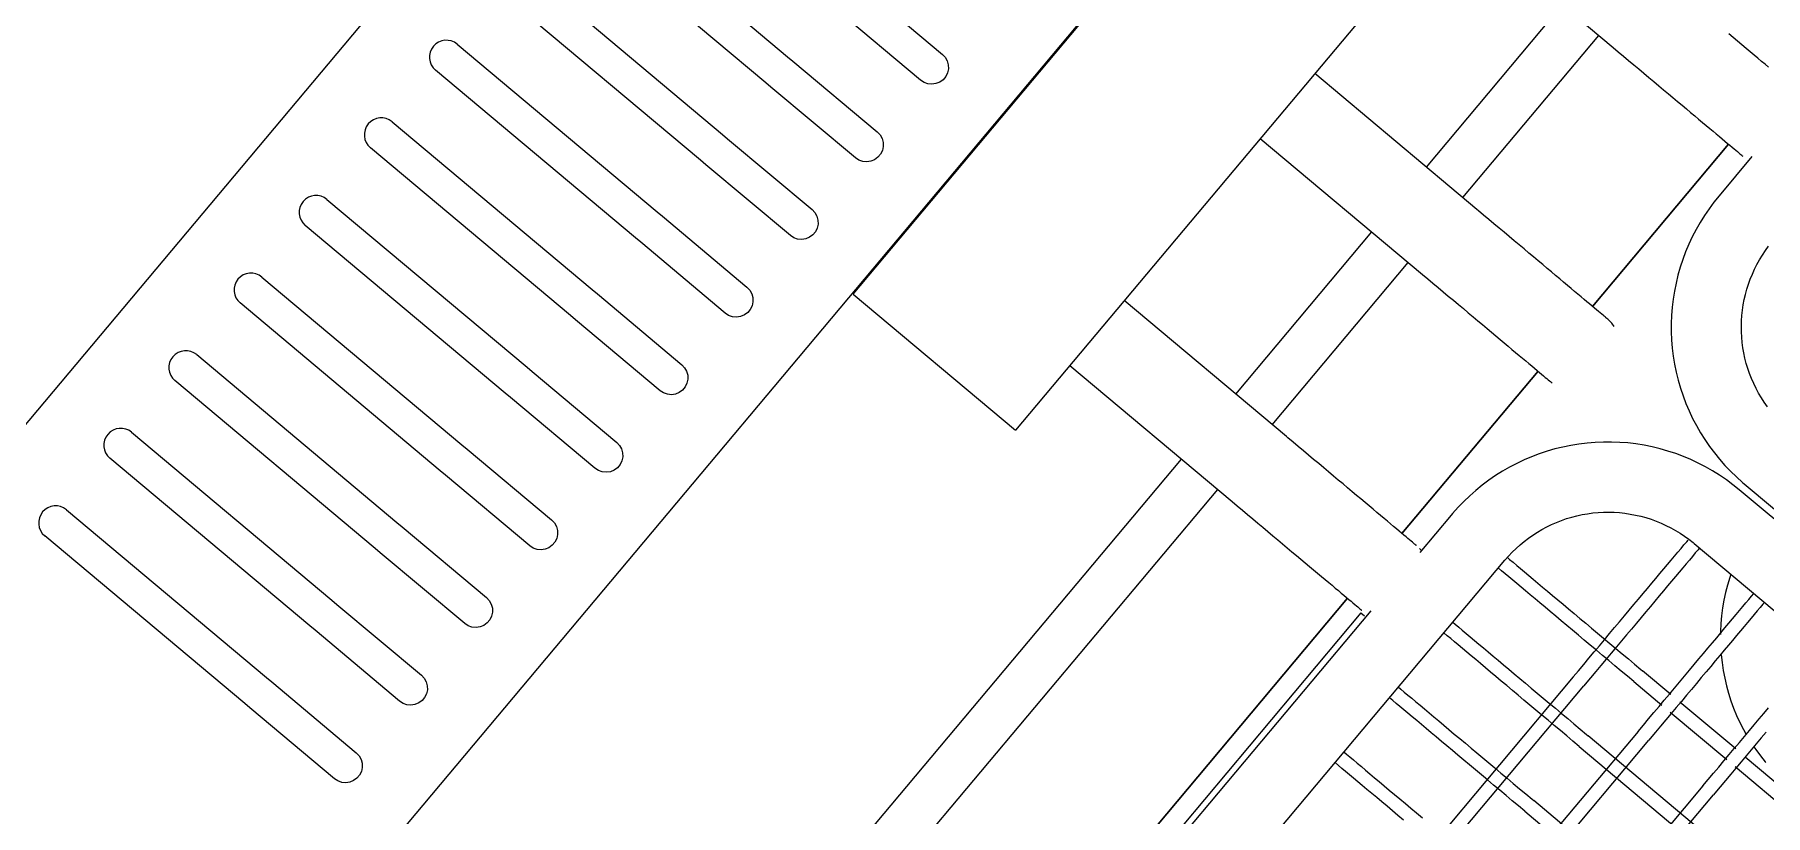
# Model space of a CAD drawing. Header units: metres. Extents: x 822482 to 822767, y 9662202 to 9662512.
# Drawn here: x 822649.1188 to 822649.3232, y 9662451.088 to 9662451.1802 of the extents above; entities that cross this region are included whole.
import ezdxf

# ---------------------------------------------------------------- set-up
doc = ezdxf.new("R2010")
doc.units = ezdxf.units.M
doc.layers.add('ARQ_NE_EQUIPAMENTOS', color=7, linetype='Continuous')
doc.layers.add('NE_PESSOAS', color=8, linetype='Continuous', lineweight=0)

# ---------------------------------------------------------------- blocks, each defined once
blk = doc.blocks.new('COZINHA TRAMONTINA')
at = {"lineweight": 0, "transparency": 33554687}
for p, q in [((-1.200799999999909, 0.767939441877843), (-1.599199999999909, 0.767939441877843)), ((-1.533199999999909, 0.7268987366244458), (-1.533199999999909, 0.7577307883972921)), ((-1.529199999999909, 0.7577307883972921), (-1.529199999999909, 0.7268987366244458)), ((-1.521235612774011, 0.7268987366244458), (-1.521235612774011, 0.7577307883972921)), ((-1.517235612774011, 0.7577307883972921), (-1.517235612774011, 0.7268987366244458)), ((-1.509271225548113, 0.7268987366244458), (-1.509271225548113, 0.7577307883972921)), ((-1.505271225548113, 0.7577307883972921), (-1.505271225548113, 0.7268987366244458)), ((-1.497306838322215, 0.7268987366244458), (-1.497306838322215, 0.7577307883972921)), ((-1.493306838322215, 0.7577307883972921), (-1.493306838322215, 0.7268987366244458)), ((-1.485342451096318, 0.7268987366244458), (-1.485342451096318, 0.7577307883972921)), ((-1.481342451096318, 0.7577307883972921), (-1.481342451096318, 0.7268987366244458)), ((-1.47337806387042, 0.7268987366244458), (-1.47337806387042, 0.7577307883972921)), ((-1.46937806387042, 0.7577307883972921), (-1.46937806387042, 0.7268987366244458)), ((-1.461413676644522, 0.7268987366244458), (-1.461413676644522, 0.7577307883972921)), ((-1.457413676644522, 0.7577307883972921), (-1.457413676644522, 0.7268987366244458)), ((-1.449449289418624, 0.7268987366244458), (-1.449449289418624, 0.7577307883972921)), ((-1.445449289418624, 0.7577307883972921), (-1.445449289418624, 0.7268987366244458)), ((-1.437484902192726, 0.7268987366244458), (-1.437484902192726, 0.7577307883972921)), ((-1.433484902192726, 0.7577307883972921), (-1.433484902192726, 0.7268987366244458)), ((-1.533199999999909, 0.7260975121414098), (-1.533199999999909, 0.7268987366244458)), ((-1.533199999999909, 0.7130798676979765), (-1.533199999999909, 0.7260975121414098)), ((-1.529199999999909, 0.7268987366244458), (-1.529199999999909, 0.7260975121414098)), ((-1.529199999999909, 0.7260975121414098), (-1.529199999999909, 0.7130798676979765)), ((-1.521235612774011, 0.7260975121414098), (-1.521235612774011, 0.7268987366244458)), ((-1.521235612774011, 0.7130798676979764), (-1.521235612774011, 0.7260975121414098)), ((-1.517235612774011, 0.7268987366244458), (-1.517235612774011, 0.7260975121414098)), ((-1.517235612774011, 0.7260975121414098), (-1.517235612774011, 0.7130798676979764)), ((-1.509271225548113, 0.7260975121414098), (-1.509271225548113, 0.7268987366244458)), ((-1.509271225548113, 0.7130798676979765), (-1.509271225548113, 0.7260975121414098)), ((-1.505271225548113, 0.7268987366244458), (-1.505271225548113, 0.7260975121414098)), ((-1.505271225548113, 0.7260975121414098), (-1.505271225548113, 0.7130798676979765)), ((-1.497306838322215, 0.7260975121414098), (-1.497306838322215, 0.7268987366244458)), ((-1.497306838322215, 0.7130798676979765), (-1.497306838322215, 0.7260975121414098)), ((-1.493306838322215, 0.7268987366244458), (-1.493306838322215, 0.7260975121414098)), ((-1.493306838322215, 0.7260975121414098), (-1.493306838322215, 0.7130798676979765)), ((-1.485342451096318, 0.7260975121414098), (-1.485342451096318, 0.7268987366244458)), ((-1.485342451096318, 0.7130798676979765), (-1.485342451096318, 0.7260975121414098)), ((-1.481342451096318, 0.7268987366244458), (-1.481342451096318, 0.7260975121414098)), ((-1.481342451096318, 0.7260975121414098), (-1.481342451096318, 0.7130798676979765)), ((-1.47337806387042, 0.7260975121414098), (-1.47337806387042, 0.7268987366244458)), ((-1.47337806387042, 0.7130798676979765), (-1.47337806387042, 0.7260975121414098)), ((-1.46937806387042, 0.7268987366244458), (-1.46937806387042, 0.7260975121414098)), ((-1.46937806387042, 0.7260975121414098), (-1.46937806387042, 0.7130798676979765)), ((-1.461413676644522, 0.7260975121414098), (-1.461413676644522, 0.7268987366244458)), ((-1.461413676644522, 0.7130798676979765), (-1.461413676644522, 0.7260975121414098)), ((-1.457413676644522, 0.7268987366244458), (-1.457413676644522, 0.7260975121414098)), ((-1.457413676644522, 0.7260975121414098), (-1.457413676644522, 0.7130798676979765)), ((-1.449449289418624, 0.7260975121414098), (-1.449449289418624, 0.7268987366244458)), ((-1.449449289418624, 0.7130798676979765), (-1.449449289418624, 0.7260975121414098)), ((-1.445449289418624, 0.7268987366244458), (-1.445449289418624, 0.7260975121414098)), ((-1.445449289418624, 0.7260975121414098), (-1.445449289418624, 0.7130798676979765)), ((-1.437484902192726, 0.7260975121414098), (-1.437484902192726, 0.7268987366244458)), ((-1.437484902192726, 0.7130798676979765), (-1.437484902192726, 0.7260975121414098)), ((-1.433484902192726, 0.7268987366244458), (-1.433484902192726, 0.7260975121414098)), ((-1.433484902192726, 0.7260975121414098), (-1.433484902192726, 0.7130798676979765)), ((-1.425520514966828, 0.7130798676979765), (-1.425520514966828, 0.7260975121414098)), ((-1.421520514966828, 0.7260975121414098), (-1.421520514966828, 0.7130798676979765)), ((-1.599199999999909, 0.7030685508052303), (-1.200799999999909, 0.7030685508052303)), ((-1.502999999999909, 0.6607394418778427), (-1.439999999999909, 0.6607394418778427)), ((-1.429999999999909, 0.6607394418778427), (-1.404999999999909, 0.6607394418778427)), ((-1.394999999999909, 0.6607394418778427), (-1.369999999999909, 0.6607394418778427)), ((-1.502999999999909, 0.655139441877843), (-1.439999999999909, 0.655139441877843)), ((-1.502999999999909, 0.6551394418778423), (-1.439999999999909, 0.6551394418778423)), ((-1.430014992636342, 0.655139441877843), (-1.404999999999909, 0.655139441877843)), ((-1.430014992636342, 0.6551394418778423), (-1.404999999999909, 0.6551394418778423)), ((-1.394999999999909, 0.655139441877843), (-1.369999999999909, 0.655139441877843)), ((-1.394999999999909, 0.6551394418778423), (-1.369999999999909, 0.6551394418778423)), ((-1.502999999999909, 0.6351394418778429), (-1.439999999999909, 0.6351394418778429)), ((-1.429999999999909, 0.6351394418778429), (-1.404999999999909, 0.6351394418778429)), ((-1.394999999999909, 0.6351394418778429), (-1.369999999999909, 0.6351394418778429)), ((-1.439346740638939, 0.6320811270615132), (-1.534999999999836, 0.6320811270615135)), ((-1.440311983881212, 0.632810247768013), (-1.508104663861156, 0.6328102477680132)), ((-1.440311983881213, 0.6328102477680131), (-1.440311983881213, 0.6322743493831509)), ((-1.424599227701251, 0.6320811270615131), (-1.430368673900213, 0.6320811270615132)), ((-1.369346740699158, 0.6320811270615132), (-1.375400772298475, 0.6320811270615131)), ((-1.534999999999836, 0.6237977566943269), (-1.424599227701251, 0.6237977566943266)), ((-1.429999999999837, 0.6087558182858861), (-1.529999999999837, 0.6087558182858861)), ((-1.529999999999837, 0.6071230654699541), (-1.429999999999837, 0.6071230654699541)), ((-1.408740912884844, 0.60793944187792), (-1.408740912884845, 0.3279394418779197)), ((-1.400457542517658, 0.3279394418779195), (-1.400457542517657, 0.60793944187792)), ((-1.399542457482069, 0.60793944187792), (-1.399542457482069, 0.3279394418779196)), ((-1.445819793131097, 0.6029394418779195), (-1.445819793131097, 0.5583892657802536)), ((-1.444180206868575, 0.5583892657802536), (-1.444180206868575, 0.6029394418779195)), ((-1.435819793131097, 0.6029394418779195), (-1.435819793131097, 0.5583892657802536)), ((-1.434180206868575, 0.5583892657802536), (-1.434180206868575, 0.6029394418779195)), ((-1.425819793131097, 0.6029394418779195), (-1.425819793131097, 0.5986052624169358)), ((-1.424180206868575, 0.5985890385060093), (-1.424180206868575, 0.6029394418779195)), ((-1.429999999999837, 0.5987558182858861), (-1.529999999999837, 0.5987558182858861)), ((-1.529999999999837, 0.5971230654699541), (-1.429999999999837, 0.5971230654699541)), ((-1.425819793131097, 0.5973061368210923), (-1.425819793131097, 0.5886052624169358)), ((-1.424180206868575, 0.5885890385060093), (-1.424180206868575, 0.5971967379163333)), ((-1.429999999999837, 0.5887558182858861), (-1.529999999999837, 0.5887558182858861)), ((-1.529999999999837, 0.5871230654699541), (-1.429999999999837, 0.5871230654699541)), ((-1.425819793131097, 0.5873061368210923), (-1.425819793131097, 0.5786052624169358)), ((-1.424180206868575, 0.5785890385060093), (-1.424180206868575, 0.5871128844205704))]:
    blk.add_line(p, q, dxfattribs=at)
at = {"lineweight": 0, "transparency": 33554687, "flags": 128}
for points in [[(-1.529199999999909, 0.7130798676979765), (-1.529258116365057, 0.7126012363694013), (-1.529429087948603, 0.712150421353889), (-1.529702978503567, 0.7117536223814949), (-1.530063870506447, 0.7114338999661891), (-1.530490790225824, 0.7112098352126056), (-1.530958926639398, 0.7110944499497803), (-1.53144107336042, 0.7110944499497803), (-1.531909209773994, 0.7112098352126056), (-1.532336129493372, 0.7114338999661891), (-1.532697021496251, 0.7117536223814949), (-1.532970912051215, 0.712150421353889), (-1.533141883634761, 0.7126012363694013), (-1.533199999999909, 0.7130798676979765)], [(-1.517235612774011, 0.7130798676979764), (-1.517293729139159, 0.7126012363694013), (-1.517464700722705, 0.7121504213538888), (-1.517738591277669, 0.7117536223814949), (-1.518099483280549, 0.7114338999661891), (-1.518526402999926, 0.7112098352126056), (-1.5189945394135, 0.7110944499497803), (-1.519476686134522, 0.7110944499497803), (-1.519944822548096, 0.7112098352126056), (-1.520371742267473, 0.7114338999661891), (-1.520732634270353, 0.7117536223814949), (-1.521006524825318, 0.7121504213538888), (-1.521177496408863, 0.7126012363694013), (-1.521235612774011, 0.7130798676979764)], [(-1.505271225548113, 0.7130798676979765), (-1.505329341913261, 0.7126012363694013), (-1.505500313496807, 0.712150421353889), (-1.505774204051771, 0.7117536223814949), (-1.506135096054651, 0.7114338999661891), (-1.506562015774028, 0.7112098352126056), (-1.507030152187603, 0.7110944499497803), (-1.507512298908624, 0.7110944499497803), (-1.507980435322198, 0.7112098352126056), (-1.508407355041576, 0.7114338999661891), (-1.508768247044455, 0.7117536223814949), (-1.50904213759942, 0.712150421353889), (-1.509213109182965, 0.7126012363694013), (-1.509271225548113, 0.7130798676979765)], [(-1.493306838322215, 0.7130798676979765), (-1.493364954687363, 0.7126012363694013), (-1.493535926270909, 0.712150421353889), (-1.493809816825873, 0.7117536223814949), (-1.494170708828753, 0.7114338999661891), (-1.49459762854813, 0.7112098352126056), (-1.495065764961705, 0.7110944499497803), (-1.495547911682726, 0.7110944499497803), (-1.496016048096301, 0.7112098352126056), (-1.496442967815678, 0.7114338999661891), (-1.496803859818558, 0.7117536223814949), (-1.497077750373522, 0.712150421353889), (-1.497248721957068, 0.7126012363694013), (-1.497306838322215, 0.7130798676979765)], [(-1.481342451096318, 0.7130798676979765), (-1.481400567461465, 0.7126012363694013), (-1.481571539045011, 0.712150421353889), (-1.481845429599975, 0.7117536223814949), (-1.482206321602855, 0.7114338999661891), (-1.482633241322233, 0.7112098352126056), (-1.483101377735807, 0.7110944499497803), (-1.483583524456828, 0.7110944499497803), (-1.484051660870403, 0.7112098352126056), (-1.48447858058978, 0.7114338999661891), (-1.48483947259266, 0.7117536223814949), (-1.485113363147624, 0.712150421353889), (-1.48528433473117, 0.7126012363694013), (-1.485342451096318, 0.7130798676979765)], [(-1.46937806387042, 0.7130798676979765), (-1.469436180235568, 0.7126012363694013), (-1.469607151819113, 0.712150421353889), (-1.469881042374078, 0.7117536223814949), (-1.470241934376957, 0.7114338999661891), (-1.470668854096335, 0.7112098352126056), (-1.471136990509909, 0.7110944499497803), (-1.47161913723093, 0.7110944499497803), (-1.472087273644505, 0.7112098352126056), (-1.472514193363882, 0.7114338999661891), (-1.472875085366762, 0.7117536223814949), (-1.473148975921726, 0.712150421353889), (-1.473319947505272, 0.7126012363694013), (-1.47337806387042, 0.7130798676979765)], [(-1.457413676644522, 0.7130798676979765), (-1.45747179300967, 0.7126012363694013), (-1.457642764593216, 0.712150421353889), (-1.45791665514818, 0.7117536223814949), (-1.458277547151059, 0.7114338999661891), (-1.458704466870437, 0.7112098352126056), (-1.459172603284011, 0.7110944499497803), (-1.459654750005033, 0.7110944499497803), (-1.460122886418607, 0.7112098352126056), (-1.460549806137984, 0.7114338999661891), (-1.460910698140864, 0.7117536223814949), (-1.461184588695828, 0.712150421353889), (-1.461355560279374, 0.7126012363694013), (-1.461413676644522, 0.7130798676979765)], [(-1.445449289418624, 0.7130798676979765), (-1.445507405783772, 0.7126012363694013), (-1.445678377367318, 0.712150421353889), (-1.445952267922282, 0.7117536223814949), (-1.446313159925162, 0.7114338999661891), (-1.446740079644539, 0.7112098352126056), (-1.447208216058113, 0.7110944499497803), (-1.447690362779135, 0.7110944499497803), (-1.448158499192709, 0.7112098352126056), (-1.448585418912086, 0.7114338999661891), (-1.448946310914966, 0.7117536223814949), (-1.44922020146993, 0.712150421353889), (-1.449391173053476, 0.7126012363694013), (-1.449449289418624, 0.7130798676979765)], [(-1.433484902192726, 0.7130798676979765), (-1.433543018557874, 0.7126012363694013), (-1.43371399014142, 0.712150421353889), (-1.433987880696384, 0.7117536223814949), (-1.434348772699264, 0.7114338999661891), (-1.434775692418641, 0.7112098352126056), (-1.435243828832215, 0.7110944499497803), (-1.435725975553237, 0.7110944499497803), (-1.436194111966811, 0.7112098352126056), (-1.436621031686188, 0.7114338999661891), (-1.436981923689068, 0.7117536223814949), (-1.437255814244033, 0.712150421353889), (-1.437426785827578, 0.7126012363694013), (-1.437484902192726, 0.7130798676979765)], [(-1.421520514966828, 0.7130798676979765), (-1.421578631331976, 0.7126012363694013), (-1.421749602915522, 0.712150421353889), (-1.422023493470486, 0.7117536223814949), (-1.422384385473366, 0.7114338999661891), (-1.422811305192743, 0.7112098352126056), (-1.423279441606317, 0.7110944499497803), (-1.423761588327339, 0.7110944499497803), (-1.424229724740913, 0.7112098352126056), (-1.424656644460291, 0.7114338999661891), (-1.42501753646317, 0.7117536223814949), (-1.425291427018135, 0.712150421353889), (-1.42546239860168, 0.7126012363694013), (-1.425520514966828, 0.7130798676979765)], [(-1.400457542517658, 0.60793944187792), (-1.400476853290829, 0.6089048517945553), (-1.400534754717225, 0.609868717261267), (-1.400631154166915, 0.6108294962989221), (-1.400765897421343, 0.6117856518660159), (-1.400938768920047, 0.6127356543176096), (-1.401149492105505, 0.6136779838524371), (-1.401397729865573, 0.6146111329442625), (-1.401683085072789, 0.6155336087535999), (-1.402005101219694, 0.6164439355159389), (-1.402363263149146, 0.6173406569026523), (-1.402756997878463, 0.6182223383508114), (-1.403185675516068, 0.6190875693581817), (-1.403648610269189, 0.6199349657397238), (-1.404145061540975, 0.6207631718419957), (-1.404674235115295, 0.6215708627119083), (-1.405235284427313, 0.6223567462163679), (-1.405827311917816, 0.6231195651094134), (-1.40644937046911, 0.6238580990435421), (-1.407100464920213, 0.6245711665220048), (-1.407779553658895, 0.6252576267889491), (-1.408485550288039, 0.6259163816543851), (-1.409217325363643, 0.6265463772510544), (-1.40997370820169, 0.6271466057203947), (-1.410753488750991, 0.6277161068248965), (-1.411555419529013, 0.6282539694842804), (-1.41237821761758, 0.6287593332330286), (-1.413220566715271, 0.6292313895969486), (-1.414081119243221, 0.6296693833865581), (-1.414958498500961, 0.6300726139052275), (-1.415851300868842, 0.6304404360701447), (-1.416758098053529, 0.6307722614443103), (-1.417677439372969, 0.6310675591779116), (-1.418607854077164, 0.6313258568575679), (-1.419547853701066, 0.6315467412620928), (-1.420495934445799, 0.6317298590235583), (-1.421450579584418, 0.631874917192609), (-1.422410261888349, 0.6319816837071185), (-1.423373446070626, 0.6320499877634395), (-1.424338591242025, 0.6320797200896524), (-1.424599227701251, 0.6320811270615131)], [(-1.375400772298475, 0.6320811270615131), (-1.376366182215111, 0.632061816288342), (-1.377330047681822, 0.6320039148619463), (-1.378290826719478, 0.6319075154122566), (-1.379246982286571, 0.6317727721578282), (-1.380196984738165, 0.6315999006591247), (-1.381139314272992, 0.6313891774736666), (-1.382072463364818, 0.6311409397135987), (-1.382994939174155, 0.6308555845063827), (-1.383905265936494, 0.6305335683594774), (-1.384801987323208, 0.6301754064300249), (-1.385683668771367, 0.6297816717007086), (-1.386548899778737, 0.629352994063103), (-1.387396296160279, 0.6288900593099818), (-1.388224502262551, 0.6283936080381962), (-1.389032193132464, 0.6278644344638766), (-1.389818076636923, 0.6273033851518581), (-1.390580895529969, 0.6267113576613556), (-1.391319429464097, 0.6260892991100612), (-1.39203249694256, 0.6254382046589584), (-1.392718957209505, 0.6247591159202763), (-1.39337771207494, 0.6240531192911323), (-1.39400770767161, 0.6233213442155283), (-1.39460793614095, 0.6225649613774816), (-1.395177437245452, 0.62178518082818), (-1.395715299904836, 0.6209832500501582), (-1.396220663653584, 0.6201604519615913), (-1.396692720017504, 0.6193181028639003), (-1.397130713807114, 0.6184575503359502), (-1.397533944325783, 0.6175801710782105), (-1.3979017664907, 0.6166873687103296), (-1.398233591864866, 0.6157805715256417), (-1.398528889598467, 0.6148612302062026), (-1.398787187278123, 0.6139308155020078), (-1.399008071682648, 0.6129908158781058), (-1.399191189444114, 0.6120427351333724), (-1.399336247613164, 0.6110880899947531), (-1.399443014127674, 0.6101284076908224), (-1.399511318183995, 0.6091652235085456), (-1.399541050510208, 0.608200078337146), (-1.399542457482069, 0.60793944187792)], [(-1.455819793131097, 0.6132387462567754), (-1.455819793131097, 0.6141053578701884), (-1.455819793131097, 0.6149541063999487), (-1.455819793131097, 0.6157836340294655), (-1.455819793131097, 0.6165926136914881), (-1.455819793131097, 0.6173797511911301), (-1.455819793131097, 0.6181437872763063), (-1.455819793131097, 0.6188834996522654), (-1.455819793131097, 0.6195977049370034), (-1.455819793131097, 0.62028526055442), (-1.455819793131097, 0.6209450665621982), (-1.455819793131097, 0.6215760674114768), (-1.455819793131097, 0.6221772536355028), (-1.455819793131097, 0.6227476634645646), (-1.455819793131097, 0.6232863843646161), (-1.455819793131097, 0.6237925544971387)], [(-1.454180206868575, 0.6238355698438135), (-1.454180206868575, 0.6234262457328206), (-1.454180206868575, 0.6228962277825736), (-1.454180206868575, 0.6223342832320999), (-1.454180206868575, 0.621741311072805), (-1.454180206868575, 0.6211182599336498), (-1.454180206868575, 0.6204661265635464), (-1.454180206868575, 0.6197859542367725), (-1.454180206868575, 0.6190788310839557), (-1.454180206868575, 0.6183458883512951), (-1.454180206868575, 0.6175882985908105), (-1.454180206868575, 0.6168072737845081), (-1.454180206868575, 0.616004063405468), (-1.454180206868575, 0.6151799524189545), (-1.454180206868575, 0.6143362592267452), (-1.454180206868575, 0.6134743335579689), (-1.454180206868575, 0.6125955543098283), (-1.454180206868575, 0.6117013273416574)], [(-1.445819793131097, 0.6029394418779195), (-1.445819793131097, 0.6039063922510954), (-1.445819793131097, 0.6048717957099461), (-1.445819793131097, 0.605834107814879), (-1.445819793131097, 0.6067917890718085), (-1.445819793131097, 0.607743307395018), (-1.445819793131097, 0.6086871405581702), (-1.445819793131097, 0.6096217786295444), (-1.445819793131097, 0.6105457263876051), (-1.445819793131097, 0.6114575057130377), (-1.445819793131097, 0.6123556579534242), (-1.445819793131097, 0.6132387462567754), (-1.445819793131097, 0.6141053578701884), (-1.445819793131097, 0.6149541063999487), (-1.445819793131097, 0.6157836340294655), (-1.445819793131097, 0.6165926136914881), (-1.445819793131097, 0.6173797511911301), (-1.445819793131097, 0.6181437872763063), (-1.445819793131097, 0.6188834996522654), (-1.445819793131097, 0.6195977049370034), (-1.445819793131097, 0.62028526055442), (-1.445819793131097, 0.6209450665621982), (-1.445819793131097, 0.6215760674114768), (-1.445819793131097, 0.6221772536355028), (-1.445819793131097, 0.6227476634645646), (-1.445819793131097, 0.6232863843646161), (-1.445819793131097, 0.6237925544971387)], [(-1.444180206868575, 0.6238227869168951), (-1.444180206868575, 0.6234262457328206), (-1.444180206868575, 0.6228962277825736), (-1.444180206868575, 0.6223342832320999), (-1.444180206868575, 0.621741311072805), (-1.444180206868575, 0.6211182599336498), (-1.444180206868575, 0.6204661265635464), (-1.444180206868575, 0.6197859542367725), (-1.444180206868575, 0.6190788310839557), (-1.444180206868575, 0.6183458883512951), (-1.444180206868575, 0.6175882985908105), (-1.444180206868575, 0.6168072737845081), (-1.444180206868575, 0.616004063405468), (-1.444180206868575, 0.6151799524189545), (-1.444180206868575, 0.6143362592267452), (-1.444180206868575, 0.6134743335579689), (-1.444180206868575, 0.6125955543098283), (-1.444180206868575, 0.6117013273416574), (-1.444180206868575, 0.6107930832258472), (-1.444180206868575, 0.6098722749592342), (-1.444180206868575, 0.6089403756386169), (-1.444180206868575, 0.6079988761041132), (-1.444180206868575, 0.607049282554136), (-1.444180206868575, 0.6060931141357961), (-1.444180206868575, 0.6051319005145912), (-1.444180206868575, 0.6041671794272673), (-1.444180206868575, 0.6032004942217678), (-1.444180206868575, 0.6029394418779195)], [(-1.435819793131097, 0.6029394418779195), (-1.435819793131097, 0.6039063922510954), (-1.435819793131097, 0.6048717957099461), (-1.435819793131097, 0.605834107814879), (-1.435819793131097, 0.6067917890718085), (-1.435819793131097, 0.607743307395018), (-1.435819793131097, 0.6086871405581702), (-1.435819793131097, 0.6096217786295444), (-1.435819793131097, 0.6105457263876051), (-1.435819793131097, 0.6114575057130377), (-1.435819793131097, 0.6123556579534242), (-1.435819793131097, 0.6132387462567754), (-1.435819793131097, 0.6141053578701884), (-1.435819793131097, 0.6149541063999487), (-1.435819793131097, 0.6157836340294655), (-1.435819793131097, 0.6165926136914881), (-1.435819793131097, 0.6173797511911301), (-1.435819793131097, 0.6181437872763063), (-1.435819793131097, 0.6188834996522654), (-1.435819793131097, 0.6195977049370034), (-1.435819793131097, 0.62028526055442), (-1.435819793131097, 0.6209450665621982), (-1.435819793131097, 0.6215760674114768), (-1.435819793131097, 0.6221772536355028), (-1.435819793131097, 0.6227476634645646), (-1.435819793131097, 0.6232863843646161), (-1.435819793131097, 0.6237925544971387)], [(-1.434180206868575, 0.6238100039899768), (-1.434180206868575, 0.6234262457328206), (-1.434180206868575, 0.6228962277825736), (-1.434180206868575, 0.6223342832320999), (-1.434180206868575, 0.621741311072805), (-1.434180206868575, 0.6211182599336498), (-1.434180206868575, 0.6204661265635464), (-1.434180206868575, 0.6197859542367725), (-1.434180206868575, 0.6190788310839557), (-1.434180206868575, 0.6183458883512951), (-1.434180206868575, 0.6175882985908105), (-1.434180206868575, 0.6168072737845081), (-1.434180206868575, 0.616004063405468), (-1.434180206868575, 0.6151799524189545), (-1.434180206868575, 0.6143362592267452), (-1.434180206868575, 0.6134743335579689), (-1.434180206868575, 0.6125955543098283), (-1.434180206868575, 0.6117013273416574), (-1.434180206868575, 0.6107930832258472), (-1.434180206868575, 0.6098722749592342), (-1.434180206868575, 0.6089403756386169), (-1.434180206868575, 0.6079988761041132), (-1.434180206868575, 0.607049282554136), (-1.434180206868575, 0.6060931141357961), (-1.434180206868575, 0.6051319005145912), (-1.434180206868575, 0.6041671794272673), (-1.434180206868575, 0.6032004942217678), (-1.434180206868575, 0.6029394418779195)], [(-1.425819793131097, 0.6029394418779195), (-1.425819793131097, 0.6039063922510954), (-1.425819793131097, 0.6048717957099461), (-1.425819793131097, 0.605834107814879), (-1.425819793131097, 0.6067917890718085), (-1.425819793131097, 0.607743307395018), (-1.425819793131097, 0.6086871405581702), (-1.425819793131097, 0.6096217786295444), (-1.425819793131097, 0.6105457263876051), (-1.425819793131097, 0.6114575057130377), (-1.425819793131097, 0.6123556579534242), (-1.425819793131097, 0.6132387462567754), (-1.425819793131097, 0.6141053578701884), (-1.425819793131097, 0.6149541063999487), (-1.425819793131097, 0.6157836340294655), (-1.425819793131097, 0.6165926136914881), (-1.425819793131097, 0.6173797511911301), (-1.425819793131097, 0.6181437872763063), (-1.425819793131097, 0.6188834996522654), (-1.425819793131097, 0.6195977049370034), (-1.425819793131097, 0.62028526055442), (-1.425819793131097, 0.6209450665621982), (-1.425819793131097, 0.6215760674114768), (-1.425819793131097, 0.6221772536355028), (-1.425819793131097, 0.6227476634645646), (-1.425819793131097, 0.6232863843646161), (-1.425819793131097, 0.6237925544971387)], [(-1.424599227701251, 0.6237977566943266), (-1.423965064250421, 0.6237850717339368), (-1.423331915325831, 0.6237470371459982), (-1.422700793830697, 0.6236837137777378), (-1.422072709424777, 0.6235952029330365), (-1.421448666909138, 0.6234816462103647), (-1.420829664618683, 0.6233432252762543), (-1.420216692825029, 0.6231801615746717), (-1.419610732152287, 0.6229927159727546), (-1.419012752008267, 0.6227811883434797), (-1.418423709033638, 0.6225459170859302), (-1.417844545571503, 0.6222872785839297), (-1.417276188159854, 0.6220056866039081), (-1.416719546049306, 0.621701591632964), (-1.416175509748492, 0.6213754801581803), (-1.415644949599438, 0.6210278738883501), (-1.415128714385204, 0.6206593289193534), (-1.414627629972006, 0.6202704348445214), (-1.414142497988015, 0.6198618138114145), (-1.413674094540914, 0.6194341195265176), (-1.4132231689763, 0.61898803620945), (-1.412790442678882, 0.6185242774983599), (-1.412376607918427, 0.6180435853082548), (-1.411982326742272, 0.6175467286440968), (-1.411608229916188, 0.6170345023705581), (-1.411254915915296, 0.6165077259404075), (-1.410922949966626, 0.6159672420835598), (-1.410612863144882, 0.6154139154588891), (-1.410325151522829, 0.6148486312709582), (-1.410060275377688, 0.6142722938538803), (-1.409818658454787, 0.6136858252245774), (-1.40960068728966, 0.6130901636077493), (-1.409406710589674, 0.6124862619349156), (-1.409237038676169, 0.6118750863199273), (-1.409091942988012, 0.6112576145133911), (-1.408971655647351, 0.6106348343384773), (-1.408876369088273, 0.6100077421106129), (-1.408806235748945, 0.6093773410435901), (-1.408761367827748, 0.6087446396446377), (-1.408741837103785, 0.6081106501010249), (-1.408740912884845, 0.60793944187792)], [(-1.424180206868575, 0.6237144082685175), (-1.424180206868575, 0.6234262457328206), (-1.424180206868575, 0.6228962277825736), (-1.424180206868575, 0.6223342832320999), (-1.424180206868575, 0.621741311072805), (-1.424180206868575, 0.6211182599336498), (-1.424180206868575, 0.6204661265635464), (-1.424180206868575, 0.6197859542367725), (-1.424180206868575, 0.6190788310839557), (-1.424180206868575, 0.6183458883512951), (-1.424180206868575, 0.6175882985908105), (-1.424180206868575, 0.6168072737845081), (-1.424180206868575, 0.616004063405468), (-1.424180206868575, 0.6151799524189545), (-1.424180206868575, 0.6143362592267452), (-1.424180206868575, 0.6134743335579689), (-1.424180206868575, 0.6125955543098283), (-1.424180206868575, 0.6117013273416574), (-1.424180206868575, 0.6107930832258472), (-1.424180206868575, 0.6098722749592342), (-1.424180206868575, 0.6089403756386169), (-1.424180206868575, 0.6079988761041132), (-1.424180206868575, 0.607049282554136), (-1.424180206868575, 0.6060931141357961), (-1.424180206868575, 0.6051319005145912), (-1.424180206868575, 0.6041671794272673), (-1.424180206868575, 0.6032004942217678), (-1.424180206868575, 0.6029394418779195)], [(-1.39080455569681, 0.6117090049604883), (-1.390641491995227, 0.612321976754142), (-1.39045404639331, 0.6129279374268847), (-1.390242518764035, 0.6135259175709047), (-1.390007247506486, 0.6141149605455337), (-1.389748609004485, 0.6146941240076684), (-1.389467017024463, 0.6152624814193175), (-1.389162922053519, 0.6158191235298656), (-1.388836810578736, 0.6163631598306795), (-1.388489204308906, 0.616893719979733), (-1.388120659339909, 0.6174099551939678), (-1.387731765265077, 0.6179110396071652), (-1.38732314423197, 0.6183961715911567), (-1.386895449947073, 0.6188645750382569), (-1.386449366630006, 0.6193155006028713), (-1.385985607918915, 0.6197482269002892), (-1.38550491572881, 0.6201620616607442), (-1.385008059064652, 0.6205563428368998), (-1.384495832791114, 0.6209304396629831), (-1.383969056360963, 0.6212837536638753), (-1.383428572504115, 0.6216157196125447), (-1.382875245879444, 0.621925806434289), (-1.382309961691514, 0.6222135180563417), (-1.381733624274436, 0.622478394201483), (-1.381147155645133, 0.6227200111243841), (-1.380551494028305, 0.6229379822895109), (-1.379947592355471, 0.623131958989497), (-1.379336416740483, 0.6233016309030023), (-1.378718944933947, 0.6234467265911594), (-1.378096164759033, 0.6235670139318199), (-1.377469072531168, 0.6236623004908983), (-1.376838671464145, 0.6237324338302268), (-1.376205970065193, 0.6237773017514235)], [(-1.429999999999837, 0.6087558182858861), (-1.429032912994171, 0.6087558182858861), (-1.428067373121414, 0.6087558182858861), (-1.42710492503939, 0.6087558182858861), (-1.42614710845972, 0.6087558182858861), (-1.425195455684607, 0.6087558182858861), (-1.424251489155485, 0.6087558182858861), (-1.42331671901743, 0.6087558182858861), (-1.422392640703255, 0.6087558182858861), (-1.421480732541139, 0.6087558182858861), (-1.42058245338961, 0.6087558182858861), (-1.419699240303688, 0.6087558182858861), (-1.418832506235902, 0.6087558182858861), (-1.417983637775865, 0.6087558182858861), (-1.417153992932034, 0.6087558182858861), (-1.416344898959176, 0.6087558182858861), (-1.41555765023505, 0.6087558182858861), (-1.414793506189677, 0.6087558182858861), (-1.414053689290522, 0.6087558182858861), (-1.413339383086803, 0.6087558182858861), (-1.412651730316069, 0.6087558182858861), (-1.411991831076063, 0.6087558182858861), (-1.411360741064797, 0.6087558182858861), (-1.410759469891664, 0.6087558182858861), (-1.410188979462277, 0.6087558182858861), (-1.409650182439624, 0.6087558182858861), (-1.409143940784005, 0.6087558182858861), (-1.408903300248826, 0.6087558182858861)], [(-1.408740912884844, 0.6071230654699541), (-1.409012987612564, 0.6071230654699541), (-1.409510301308661, 0.6071230654699541), (-1.410040394151761, 0.6071230654699541), (-1.410602418106395, 0.6071230654699541), (-1.411195474054129, 0.6071230654699541), (-1.411818613231958, 0.6071230654699541), (-1.412470838750127, 0.6071230654699541), (-1.41315110718694, 0.6071230654699541), (-1.413858330258015, 0.6071230654699541), (-1.414591376557304, 0.6071230654699541), (-1.415349073367104, 0.6071230654699541), (-1.416130208534152, 0.6071230654699541), (-1.416933532408813, 0.6071230654699541), (-1.417757759844256, 0.6071230654699541), (-1.41860157225241, 0.6071230654699541), (-1.419463619713424, 0.6071230654699541), (-1.420342523135255, 0.6071230654699541), (-1.421236876459918, 0.6071230654699541), (-1.422145248912878, 0.6071230654699541), (-1.423066187291986, 0.6071230654699541), (-1.423998218292292, 0.6071230654699541), (-1.424939850863019, 0.6071230654699541), (-1.425889578592924, 0.6071230654699541), (-1.426845882120236, 0.6071230654699541), (-1.427807231563313, 0.6071230654699541), (-1.428772088968123, 0.6071230654699541), (-1.429738910768644, 0.6071230654699541), (-1.429999999999837, 0.6071230654699541)], [(-1.408740912885021, 0.6022836505611957), (-1.40911269871412, 0.6021405231568104), (-1.409962340625626, 0.6017737799199823), (-1.410796637096367, 0.6013733534242882), (-1.411614253429966, 0.6009398842667016), (-1.412413881614702, 0.6004740659054061), (-1.413194242416061, 0.5999766435504105), (-1.413954087423226, 0.5994484129713716), (-1.414692201046278, 0.5988902192245329), (-1.414968217573247, 0.5986635774068154)], [(-1.429999999999837, 0.5987558182858861), (-1.429032912994171, 0.5987558182858861), (-1.428067373121414, 0.5987558182858861), (-1.42710492503939, 0.5987558182858861), (-1.42614710845972, 0.5987558182858861), (-1.425195455684607, 0.5987558182858861), (-1.424251489155485, 0.5987558182858861), (-1.42331671901743, 0.5987558182858861), (-1.422392640703255, 0.5987558182858861), (-1.421480732541139, 0.5987558182858861), (-1.42058245338961, 0.5987558182858861), (-1.419699240303688, 0.5987558182858861), (-1.418832506235902, 0.5987558182858861), (-1.417983637775865, 0.5987558182858861), (-1.417153992932034, 0.5987558182858861), (-1.416344898959176, 0.5987558182858861), (-1.41555765023505, 0.5987558182858861), (-1.414793506189677, 0.5987558182858861), (-1.414053689290522, 0.5987558182858861), (-1.413339383086803, 0.5987558182858861), (-1.412651730316069, 0.5987558182858861), (-1.411991831076063, 0.5987558182858861), (-1.411360741064797, 0.5987558182858861), (-1.410759469891664, 0.5987558182858861), (-1.410188979462277, 0.5987558182858861), (-1.409650182439624, 0.5987558182858861), (-1.409143940784005, 0.5987558182858861), (-1.408740912884844, 0.5987558182858861)], [(-1.408740912884844, 0.5971230654699541), (-1.409012987612564, 0.5971230654699541), (-1.409510301308661, 0.5971230654699541), (-1.410040394151761, 0.5971230654699541), (-1.410602418106395, 0.5971230654699541), (-1.411195474054129, 0.5971230654699541), (-1.411818613231958, 0.5971230654699541), (-1.412470838750127, 0.5971230654699541), (-1.41315110718694, 0.5971230654699541), (-1.413858330258015, 0.5971230654699541), (-1.414591376557304, 0.5971230654699541), (-1.415349073367104, 0.5971230654699541), (-1.416130208534152, 0.5971230654699541), (-1.416933532408813, 0.5971230654699541), (-1.417757759844256, 0.5971230654699541), (-1.41860157225241, 0.5971230654699541), (-1.419463619713424, 0.5971230654699541), (-1.420342523135255, 0.5971230654699541), (-1.421236876459918, 0.5971230654699541), (-1.422145248912878, 0.5971230654699541), (-1.423066187291986, 0.5971230654699541), (-1.423998218292292, 0.5971230654699541), (-1.424939850863019, 0.5971230654699541), (-1.425889578592924, 0.5971230654699541), (-1.426845882120236, 0.5971230654699541), (-1.427807231563313, 0.5971230654699541), (-1.428772088968123, 0.5971230654699541), (-1.429738910768644, 0.5971230654699541), (-1.429999999999837, 0.5971230654699541)], [(-1.416764530471006, 0.5970450199138304), (-1.417404285951225, 0.5963763608788392), (-1.41801679046569, 0.59568265330406), (-1.418601064137838, 0.5949650069736293), (-1.419156172254432, 0.5942245699685862), (-1.419681226760902, 0.5934625268301872), (-1.420175387682044, 0.5926800966648932), (-1.420637864465799, 0.5918785311940591), (-1.421067917247969, 0.5910591127514467), (-1.421464858035843, 0.5902231522317645), (-1.421828051808837, 0.589371986993515), (-1.422063630350874, 0.5887523499434767)], [(-1.429999999999837, 0.5887558182858861), (-1.429032912994171, 0.5887558182858861), (-1.428067373121414, 0.5887558182858861), (-1.42710492503939, 0.5887558182858861), (-1.42614710845972, 0.5887558182858861), (-1.425195455684607, 0.5887558182858861), (-1.424251489155485, 0.5887558182858861), (-1.42331671901743, 0.5887558182858861), (-1.422392640703255, 0.5887558182858861), (-1.421480732541139, 0.5887558182858861), (-1.42058245338961, 0.5887558182858861), (-1.419699240303688, 0.5887558182858861), (-1.418832506235902, 0.5887558182858861), (-1.417983637775865, 0.5887558182858861)], [(-1.420342523135255, 0.5871230654699541), (-1.421236876459918, 0.5871230654699541), (-1.422145248912878, 0.5871230654699541), (-1.423066187291986, 0.5871230654699541), (-1.423998218292292, 0.5871230654699541), (-1.424939850863019, 0.5871230654699541), (-1.425889578592924, 0.5871230654699541), (-1.426845882120236, 0.5871230654699541), (-1.427807231563313, 0.5871230654699541), (-1.428772088968123, 0.5871230654699541), (-1.429738910768644, 0.5871230654699541), (-1.429999999999837, 0.5871230654699541)], [(-1.422598194530927, 0.5871236926573012), (-1.422709616142375, 0.586740988311143), (-1.422932564824936, 0.5858428313847153), (-1.423119418474848, 0.5849364773186572), (-1.423136048618605, 0.584845766670544)]]:
    blk.add_lwpolyline(points, dxfattribs=at)
at = {"lineweight": 0, "transparency": 33554687}
for centre, radius in [((-1.531199999999909, 0.7577307883972921), 0.001999999999999998), ((-1.519235612774011, 0.7577307883972921), 0.002), ((-1.507271225548113, 0.7577307883972921), 0.001999999999999998), ((-1.495306838322215, 0.7577307883972921), 0.001999999999999998), ((-1.483342451096318, 0.7577307883972921), 0.001999999999999998), ((-1.47137806387042, 0.7577307883972921), 0.001999999999999998), ((-1.459413676644522, 0.7577307883972921), 0.001999999999999998)]:
    blk.add_arc(centre, radius, 0, 180, dxfattribs=at)
at = {"layer": 'NE_PESSOAS', "lineweight": 0, "transparency": 33554687}
for p, q in [((-1.449999999999818, 0.702939441877902), (-1.349999999999909, 0.702939441877902)), ((-1.449999999999818, 0.702939441877902), (-1.449999999999818, 0.6779394418779248)), ((-1.349999999999909, 0.6779394418779248), (-1.449999999999818, 0.6779394418779248)), ((-1.440000000000055, 0.6779394418779248), (-1.440000000000055, 0.6529394418778338)), ((-1.429999999999836, 0.6529394418778338), (-1.429999999999836, 0.6779394418779248)), ((-1.404999999999745, 0.6779394418779248), (-1.404999999999745, 0.6529394418778338)), ((-1.394999999999982, 0.6529394418778338), (-1.394999999999982, 0.6779394418779248)), ((-1.369999999999891, 0.6779394418779248), (-1.369999999999891, 0.6529394418778338)), ((-1.440000000000055, 0.6529394418778338), (-1.440000000000055, 0.6521396551941052)), ((-1.440000000000055, 0.6521396551941052), (-1.440000000000055, 0.651341147998437)), ((-1.429999999999836, 0.6527235195367211), (-1.429999999999836, 0.6529394418778338)), ((-1.429999999999836, 0.6519239521792315), (-1.429999999999836, 0.6527235195367211)), ((-1.429999999999836, 0.6511260093885767), (-1.429999999999836, 0.6519239521792315)), ((-1.404999999999745, 0.6529394418778338), (-1.404999999999745, 0.6521396551941052)), ((-1.404999999999745, 0.6521396551941052), (-1.404999999999745, 0.651341147998437)), ((-1.394999999999982, 0.6527235195367211), (-1.394999999999982, 0.6529394418778338)), ((-1.394999999999982, 0.6519239521792315), (-1.394999999999982, 0.6527235195367211)), ((-1.394999999999982, 0.6511260093885767), (-1.394999999999982, 0.6519239521792315)), ((-1.369999999999891, 0.6529394418778338), (-1.369999999999891, 0.6521396551941052)), ((-1.369999999999891, 0.6521396551941052), (-1.369999999999891, 0.651341147998437)), ((-1.440000000000055, 0.651341147998437), (-1.440000000000055, 0.6505451977320718)), ((-1.440000000000055, 0.6505451977320718), (-1.440000000000055, 0.6497530777455722)), ((-1.429999999999836, 0.6503309677030984), (-1.429999999999836, 0.6511260093885767)), ((-1.429999999999836, 0.6495400990198732), (-1.429999999999836, 0.6503309677030984)), ((-1.404999999999745, 0.651341147998437), (-1.404999999999745, 0.6505451977320718)), ((-1.404999999999745, 0.6505451977320718), (-1.404999999999745, 0.6497530777455722)), ((-1.394999999999982, 0.6503309677030984), (-1.394999999999982, 0.6511260093885767)), ((-1.394999999999982, 0.6495400990198732), (-1.394999999999982, 0.6503309677030984)), ((-1.369999999999891, 0.651341147998437), (-1.369999999999891, 0.6505451977320718)), ((-1.369999999999891, 0.6505451977320718), (-1.369999999999891, 0.6497530777455722)), ((-1.440000000000055, 0.6497530777455722), (-1.440000000000055, 0.648966055262008)), ((-1.440000000000055, 0.648966055262008), (-1.440000000000055, 0.6481853893493508)), ((-1.440000000000055, 0.6481853893493508), (-1.440000000000055, 0.6474123289066256)), ((-1.429999999999836, 0.6487546685600591), (-1.429999999999836, 0.6495400990198732)), ((-1.429999999999836, 0.6479759328448154), (-1.429999999999836, 0.6487546685600591)), ((-1.429999999999836, 0.647205137685205), (-1.429999999999836, 0.6479759328448154)), ((-1.404999999999745, 0.6497530777455722), (-1.404999999999745, 0.648966055262008)), ((-1.404999999999745, 0.648966055262008), (-1.404999999999745, 0.6481853893493508)), ((-1.404999999999745, 0.6481853893493508), (-1.404999999999745, 0.6474123289066256)), ((-1.394999999999982, 0.6487546685600591), (-1.394999999999982, 0.6495400990198732)), ((-1.394999999999982, 0.6479759328448154), (-1.394999999999982, 0.6487546685600591)), ((-1.394999999999982, 0.647205137685205), (-1.394999999999982, 0.6479759328448154)), ((-1.369999999999891, 0.6497530777455722), (-1.369999999999891, 0.648966055262008)), ((-1.369999999999891, 0.648966055262008), (-1.369999999999891, 0.6481853893493508)), ((-1.369999999999891, 0.6481853893493508), (-1.369999999999891, 0.6474123289066256)), ((-1.440000000000055, 0.6474123289066256), (-1.440000000000055, 0.6466481106655237)), ((-1.440000000000055, 0.6466481106655237), (-1.440000000000055, 0.6458939572123654)), ((-1.440000000000055, 0.6458939572123654), (-1.440000000000055, 0.6451510750316629)), ((-1.429999999999836, 0.6464435161891515), (-1.429999999999836, 0.647205137685205)), ((-1.429999999999836, 0.6456922867882895), (-1.429999999999836, 0.6464435161891515)), ((-1.404999999999745, 0.6474123289066256), (-1.404999999999745, 0.6466481106655237)), ((-1.404999999999745, 0.6466481106655237), (-1.404999999999745, 0.6458939572123654)), ((-1.404999999999745, 0.6458939572123654), (-1.404999999999745, 0.6451510750316629)), ((-1.394999999999982, 0.6464435161891515), (-1.394999999999982, 0.647205137685205)), ((-1.394999999999982, 0.6456922867882895), (-1.394999999999982, 0.6464435161891515)), ((-1.369999999999891, 0.6474123289066256), (-1.369999999999891, 0.6466481106655237)), ((-1.369999999999891, 0.6466481106655237), (-1.369999999999891, 0.6458939572123654)), ((-1.369999999999891, 0.6458939572123654), (-1.369999999999891, 0.6451510750316629)), ((-1.440000000000055, 0.6451510750316629), (-1.440000000000055, 0.6444206525765139)), ((-1.440000000000055, 0.6444206525765139), (-1.440000000000055, 0.6437038583670756)), ((-1.440000000000055, 0.6437038583670756), (-1.440000000000055, 0.6430018391209842)), ((-1.429999999999836, 0.6449526512897137), (-1.429999999999836, 0.6456922867882895)), ((-1.429999999999836, 0.6442257929522839), (-1.429999999999836, 0.6449526512897137)), ((-1.429999999999836, 0.6435128745944212), (-1.429999999999836, 0.6442257929522839)), ((-1.404999999999745, 0.6451510750316629), (-1.404999999999745, 0.6444206525765139)), ((-1.404999999999745, 0.6444206525765139), (-1.404999999999745, 0.6437038583670756)), ((-1.404999999999745, 0.6437038583670756), (-1.404999999999745, 0.6430018391209842)), ((-1.394999999999982, 0.6449526512897137), (-1.394999999999982, 0.6456922867882895)), ((-1.394999999999982, 0.6442257929522839), (-1.394999999999982, 0.6449526512897137)), ((-1.394999999999982, 0.6435128745944212), (-1.394999999999982, 0.6442257929522839)), ((-1.369999999999891, 0.6451510750316629), (-1.369999999999891, 0.6444206525765139)), ((-1.369999999999891, 0.6444206525765139), (-1.369999999999891, 0.6437038583670756)), ((-1.369999999999891, 0.6437038583670756), (-1.369999999999891, 0.6430018391209842)), ((-1.440000000000055, 0.6430018391209842), (-1.440000000000055, 0.6423157179194732)), ((-1.440000000000055, 0.6423157179194732), (-1.440000000000055, 0.6416465924099839)), ((-1.440000000000055, 0.6416465924099839), (-1.440000000000055, 0.6409955330506136)), ((-1.429999999999836, 0.6428150367331682), (-1.429999999999836, 0.6435128745944212)), ((-1.429999999999836, 0.6421333957605384), (-1.429999999999836, 0.6428150367331682)), ((-1.429999999999836, 0.6414690421564728), (-1.429999999999836, 0.6421333957605384)), ((-1.404999999999745, 0.6430018391209842), (-1.404999999999745, 0.6423157179194732)), ((-1.404999999999745, 0.6423157179194732), (-1.404999999999745, 0.6416465924099839)), ((-1.404999999999745, 0.6416465924099839), (-1.404999999999745, 0.6409955330506136)), ((-1.394999999999982, 0.6428150367331682), (-1.394999999999982, 0.6435128745944212)), ((-1.394999999999982, 0.6421333957605384), (-1.394999999999982, 0.6428150367331682)), ((-1.394999999999982, 0.6414690421564728), (-1.394999999999982, 0.6421333957605384)), ((-1.369999999999891, 0.6430018391209842), (-1.369999999999891, 0.6423157179194732)), ((-1.369999999999891, 0.6423157179194732), (-1.369999999999891, 0.6416465924099839)), ((-1.369999999999891, 0.6416465924099839), (-1.369999999999891, 0.6409955330506136)), ((-1.359999999999673, 0.6428150367331682), (-1.359999999999673, 0.6435128745944212)), ((-1.359999999999673, 0.6421333957605384), (-1.359999999999673, 0.6428150367331682)), ((-1.359999999999673, 0.6414690421564728), (-1.359999999999673, 0.6421333957605384)), ((-1.440000000000055, 0.6409955330506136), (-1.440000000000055, 0.640363581397537)), ((-1.440000000000055, 0.640363581397537), (-1.440000000000055, 0.6397517484384707)), ((-1.440000000000055, 0.6397517484384707), (-1.440000000000055, 0.6391610129757055)), ((-1.429999999999836, 0.6408230387449976), (-1.429999999999836, 0.6414690421564728)), ((-1.429999999999836, 0.6401964189939235), (-1.429999999999836, 0.6408230387449976)), ((-1.429999999999836, 0.639590185361044), (-1.429999999999836, 0.6401964189939235)), ((-1.404999999999745, 0.6409955330506136), (-1.404999999999745, 0.640363581397537)), ((-1.404999999999745, 0.640363581397537), (-1.404999999999745, 0.6397517484384707)), ((-1.404999999999745, 0.6397517484384707), (-1.404999999999745, 0.6391610129757055)), ((-1.394999999999982, 0.6408230387449976), (-1.394999999999982, 0.6414690421564728)), ((-1.394999999999982, 0.6401964189939235), (-1.394999999999982, 0.6408230387449976)), ((-1.394999999999982, 0.639590185361044), (-1.394999999999982, 0.6401964189939235)), ((-1.369999999999891, 0.6409955330506136), (-1.369999999999891, 0.640363581397537)), ((-1.369999999999891, 0.640363581397537), (-1.369999999999891, 0.6397517484384707)), ((-1.369999999999891, 0.6397517484384707), (-1.369999999999891, 0.6391610129757055)), ((-1.359999999999673, 0.6408230387449976), (-1.359999999999673, 0.6414690421564728)), ((-1.359999999999673, 0.6401964189939235), (-1.359999999999673, 0.6408230387449976)), ((-1.359999999999673, 0.639590185361044), (-1.359999999999673, 0.6401964189939235)), ((-1.440000000000055, 0.6391610129757055), (-1.440000000000055, 0.6385923200598427)), ((-1.440000000000055, 0.6385923200598427), (-1.440000000000055, 0.6380465794784413)), ((-1.440000000000055, 0.6380465794784413), (-1.440000000000055, 0.6375246642999173)), ((-1.429999999999836, 0.6390053076909226), (-1.429999999999836, 0.639590185361044)), ((-1.429999999999836, 0.6384427216630684), (-1.429999999999836, 0.6390053076909226)), ((-1.429999999999836, 0.637903327295021), (-1.429999999999836, 0.6384427216630684)), ((-1.429999999999836, 0.6373879875028479), (-1.429999999999836, 0.637903327295021)), ((-1.404999999999745, 0.6391610129757055), (-1.404999999999745, 0.6385923200598427)), ((-1.404999999999745, 0.6385923200598427), (-1.404999999999745, 0.6380465794784413)), ((-1.404999999999745, 0.6380465794784413), (-1.404999999999745, 0.6375246642999173)), ((-1.394999999999982, 0.6390053076909226), (-1.394999999999982, 0.639590185361044)), ((-1.394999999999982, 0.6384427216630684), (-1.394999999999982, 0.6390053076909226)), ((-1.394999999999982, 0.637903327295021), (-1.394999999999982, 0.6384427216630684)), ((-1.394999999999982, 0.6373879875028479), (-1.394999999999982, 0.637903327295021)), ((-1.369999999999891, 0.6391610129757055), (-1.369999999999891, 0.6385923200598427)), ((-1.369999999999891, 0.6385923200598427), (-1.369999999999891, 0.6380465794784413)), ((-1.369999999999891, 0.6380465794784413), (-1.369999999999891, 0.6375246642999173)), ((-1.359999999999673, 0.6390053076909226), (-1.359999999999673, 0.639590185361044)), ((-1.359999999999673, 0.6384427216630684), (-1.359999999999673, 0.6390053076909226)), ((-1.359999999999673, 0.637903327295021), (-1.359999999999673, 0.6384427216630684)), ((-1.359999999999673, 0.6373879875028479), (-1.359999999999673, 0.637903327295021)), ((-1.440000000000055, 0.6375246642999173), (-1.440000000000055, 0.6370274094771275)), ((-1.440000000000055, 0.6370274094771275), (-1.440000000000055, 0.6365556105118912)), ((-1.440000000000055, 0.6365556105118912), (-1.440000000000055, 0.6361100221816969)), ((-1.440000000000055, 0.6361100221816969), (-1.440000000000055, 0.6356913573330303)), ((-1.440000000000055, 0.6356913573330303), (-1.440000000000055, 0.6353002857401862)), ((-1.429999999999836, 0.6368975267201904), (-1.429999999999836, 0.6373879875028479)), ((-1.429999999999836, 0.6364327295797239), (-1.429999999999836, 0.6368975267201904)), ((-1.429999999999836, 0.6359943396576), (-1.429999999999836, 0.6364327295797239)), ((-1.429999999999836, 0.6355830582842827), (-1.429999999999836, 0.6359943396576)), ((-1.429999999999836, 0.6351995434222317), (-1.429999999999836, 0.6355830582842827)), ((-1.404999999999745, 0.6375246642999173), (-1.404999999999745, 0.6370274094771275)), ((-1.404999999999745, 0.6370274094771275), (-1.404999999999745, 0.6365556105118912)), ((-1.404999999999745, 0.6365556105118912), (-1.404999999999745, 0.6361100221816969)), ((-1.404999999999745, 0.6361100221816969), (-1.404999999999745, 0.6356913573330303)), ((-1.404999999999745, 0.6356913573330303), (-1.404999999999745, 0.6353002857401862)), ((-1.394999999999982, 0.6368975267201904), (-1.394999999999982, 0.6373879875028479)), ((-1.394999999999982, 0.6364327295797239), (-1.394999999999982, 0.6368975267201904)), ((-1.394999999999982, 0.6359943396576), (-1.394999999999982, 0.6364327295797239)), ((-1.394999999999982, 0.6355830582842827), (-1.394999999999982, 0.6359943396576)), ((-1.394999999999982, 0.6351995434222317), (-1.394999999999982, 0.6355830582842827)), ((-1.369999999999891, 0.6375246642999173), (-1.369999999999891, 0.6370274094771275)), ((-1.369999999999891, 0.6370274094771275), (-1.369999999999891, 0.6365556105118912)), ((-1.369999999999891, 0.6365556105118912), (-1.369999999999891, 0.6361100221816969)), ((-1.369999999999891, 0.6361100221816969), (-1.369999999999891, 0.6356913573330303)), ((-1.369999999999891, 0.6356913573330303), (-1.369999999999891, 0.6353002857401862)), ((-1.440000000000055, 0.6351394418778682), (-1.502999999999702, 0.6351394418778682)), ((-1.440000000000055, 0.6353002857401862), (-1.440000000000055, 0.634937433034338)), ((-1.440000000000055, 0.634937433034338), (-1.440000000000055, 0.634603379702412)), ((-1.440000000000055, 0.634603379702412), (-1.440000000000055, 0.6342986601584926)), ((-1.440000000000055, 0.6342986601584926), (-1.440000000000055, 0.6340237618888978)), ((-1.440000000000055, 0.6340237618888978), (-1.440000000000055, 0.6337791246720599)), ((-1.440000000000055, 0.6337791246720599), (-1.440000000000055, 0.6335651398754862)), ((-1.440000000000055, 0.6335651398754862), (-1.440000000000055, 0.6333821498291172)), ((-1.429999999999836, 0.6348444086135032), (-1.429999999999836, 0.6351995434222317)), ((-1.404999999999745, 0.6351394418778682), (-1.429999999999836, 0.6351394418778682)), ((-1.429999999999836, 0.6345182219978369), (-1.429999999999836, 0.6348444086135032)), ((-1.429999999999836, 0.6342215054042981), (-1.429999999999836, 0.6345182219978369)), ((-1.429999999999836, 0.6339547335162479), (-1.429999999999836, 0.6342215054042981)), ((-1.429999999999836, 0.6337183331116876), (-1.429999999999836, 0.6339547335162479)), ((-1.429999999999836, 0.6335126823807968), (-1.429999999999836, 0.6337183331116876)), ((-1.429999999999836, 0.6333381103210058), (-1.429999999999836, 0.6335126823807968)), ((-1.404999999999745, 0.6353002857401862), (-1.404999999999745, 0.634937433034338)), ((-1.404999999999745, 0.634937433034338), (-1.404999999999745, 0.634603379702412)), ((-1.404999999999745, 0.634603379702412), (-1.404999999999745, 0.6342986601584926)), ((-1.404999999999745, 0.6342986601584926), (-1.404999999999745, 0.6340237618888978)), ((-1.404999999999745, 0.6340237618888978), (-1.404999999999745, 0.6337791246720599)), ((-1.404999999999745, 0.6337791246720599), (-1.404999999999745, 0.6335651398754862)), ((-1.404999999999745, 0.6335651398754862), (-1.404999999999745, 0.6333821498291172)), ((-1.394999999999982, 0.6348444086135032), (-1.394999999999982, 0.6351995434222317)), ((-1.369999999999891, 0.6351394418778682), (-1.394999999999982, 0.6351394418778682)), ((-1.394999999999982, 0.6345182219978369), (-1.394999999999982, 0.6348444086135032)), ((-1.394999999999982, 0.6342215054042981), (-1.394999999999982, 0.6345182219978369)), ((-1.394999999999982, 0.6339547335162479), (-1.394999999999982, 0.6342215054042981)), ((-1.394999999999982, 0.6337183331116876), (-1.394999999999982, 0.6339547335162479)), ((-1.394999999999982, 0.6335126823807968), (-1.394999999999982, 0.6337183331116876)), ((-1.394999999999982, 0.6333381103210058), (-1.394999999999982, 0.6335126823807968)), ((-1.369999999999891, 0.6353002857401862), (-1.369999999999891, 0.634937433034338)), ((-1.369999999999891, 0.634937433034338), (-1.369999999999891, 0.634603379702412)), ((-1.369999999999891, 0.634603379702412), (-1.369999999999891, 0.6342986601584926)), ((-1.369999999999891, 0.6342986601584926), (-1.369999999999891, 0.6340237618888978)), ((-1.369999999999891, 0.6340237618888978), (-1.369999999999891, 0.6337791246720599)), ((-1.369999999999891, 0.6337791246720599), (-1.369999999999891, 0.6335651398754862)), ((-1.369999999999891, 0.6335651398754862), (-1.369999999999891, 0.6333821498291172)), ((-1.440000000000055, 0.6333821498291172), (-1.440000000000055, 0.6332304472781516)), ((-1.440000000000055, 0.6332304472781516), (-1.440000000000055, 0.6331102749140882)), ((-1.440000000000055, 0.6331102749140882), (-1.440000000000055, 0.6330218249871677)), ((-1.440000000000055, 0.6330218249871677), (-1.440000000000055, 0.6329652389983949)), ((-1.440000000000055, 0.6329652389983949), (-1.440000000000055, 0.6329406074733015)), ((-1.440000000000055, 0.6329406074733015), (-1.440000000000055, 0.632939441877852)), ((-1.429999999999836, 0.6331948962103979), (-1.429999999999836, 0.6333381103210058)), ((-1.429999999999836, 0.6330832691608066), (-1.429999999999836, 0.6331948962103979)), ((-1.429999999999836, 0.6330034077518576), (-1.429999999999836, 0.6330832691608066)), ((-1.429999999999836, 0.6329554397447055), (-1.429999999999836, 0.6330034077518576)), ((-1.429999999999836, 0.632939441877852), (-1.429999999999836, 0.6329554397447055)), ((-1.404999999999745, 0.6333821498291172), (-1.404999999999745, 0.6332304472781516)), ((-1.404999999999745, 0.6332304472781516), (-1.404999999999745, 0.6331102749140882)), ((-1.404999999999745, 0.6331102749140882), (-1.404999999999745, 0.6330218249871677)), ((-1.404999999999745, 0.6330218249871677), (-1.404999999999745, 0.6329652389983949)), ((-1.404999999999745, 0.6329652389983949), (-1.404999999999745, 0.6329406074733015)), ((-1.404999999999745, 0.6329406074733015), (-1.404999999999745, 0.632939441877852)), ((-1.394999999999982, 0.6331948962103979), (-1.394999999999982, 0.6333381103210058)), ((-1.394999999999982, 0.6330832691608066), (-1.394999999999982, 0.6331948962103979)), ((-1.394999999999982, 0.6330034077518576), (-1.394999999999982, 0.6330832691608066)), ((-1.394999999999982, 0.6329554397447055), (-1.394999999999982, 0.6330034077518576)), ((-1.394999999999982, 0.632939441877852), (-1.394999999999982, 0.6329554397447055)), ((-1.369999999999891, 0.6333821498291172), (-1.369999999999891, 0.6332304472781516)), ((-1.369999999999891, 0.6332304472781516), (-1.369999999999891, 0.6331102749140882)), ((-1.369999999999891, 0.6331102749140882), (-1.369999999999891, 0.6330218249871677)), ((-1.369999999999891, 0.6330218249871677), (-1.369999999999891, 0.6329652389983949)), ((-1.369999999999891, 0.6329652389983949), (-1.369999999999891, 0.6329406074733015)), ((-1.369999999999891, 0.6329406074733015), (-1.369999999999891, 0.632939441877852))]:
    blk.add_line(p, q, dxfattribs=at)
for centre, radius, start, end in [((-1.434999999999945, 0.632939441877852), 0.005000000000000014, 350.0511786203031, 0), ((-1.434999999999945, 0.632939441877852), 0.004999999999999963, 0, 4.086690946283763), ((-1.399999999999636, 0.632939441877852), 0.004999999999999995, 344.9999999967445, 0), ((-1.399999999999636, 0.632939441877852), 0.005000000000000035, 0, 4.086690965776359)]:
    blk.add_arc(centre, radius, start, end, dxfattribs=at)
blk = doc.blocks.new('A$C8f1b9c42')
at = {"layer": 'ARQ_NE_EQUIPAMENTOS', "linetype": 'Continuous', "lineweight": 0, "transparency": 33554687, "rotation": 270}
blk.add_blockref('COZINHA TRAMONTINA', (372.1181330336258, -253.4648018022999), dxfattribs=at)

msp = doc.modelspace()

# ---------------------------------------------------------------- block references
at = {"ltscale": 10, "rotation": 140.0090103764572}
msp.add_blockref('A$C8f1b9c42', (822772.889044792, 9662018.469655523), dxfattribs=at)

doc.saveas('drawing.dxf')
